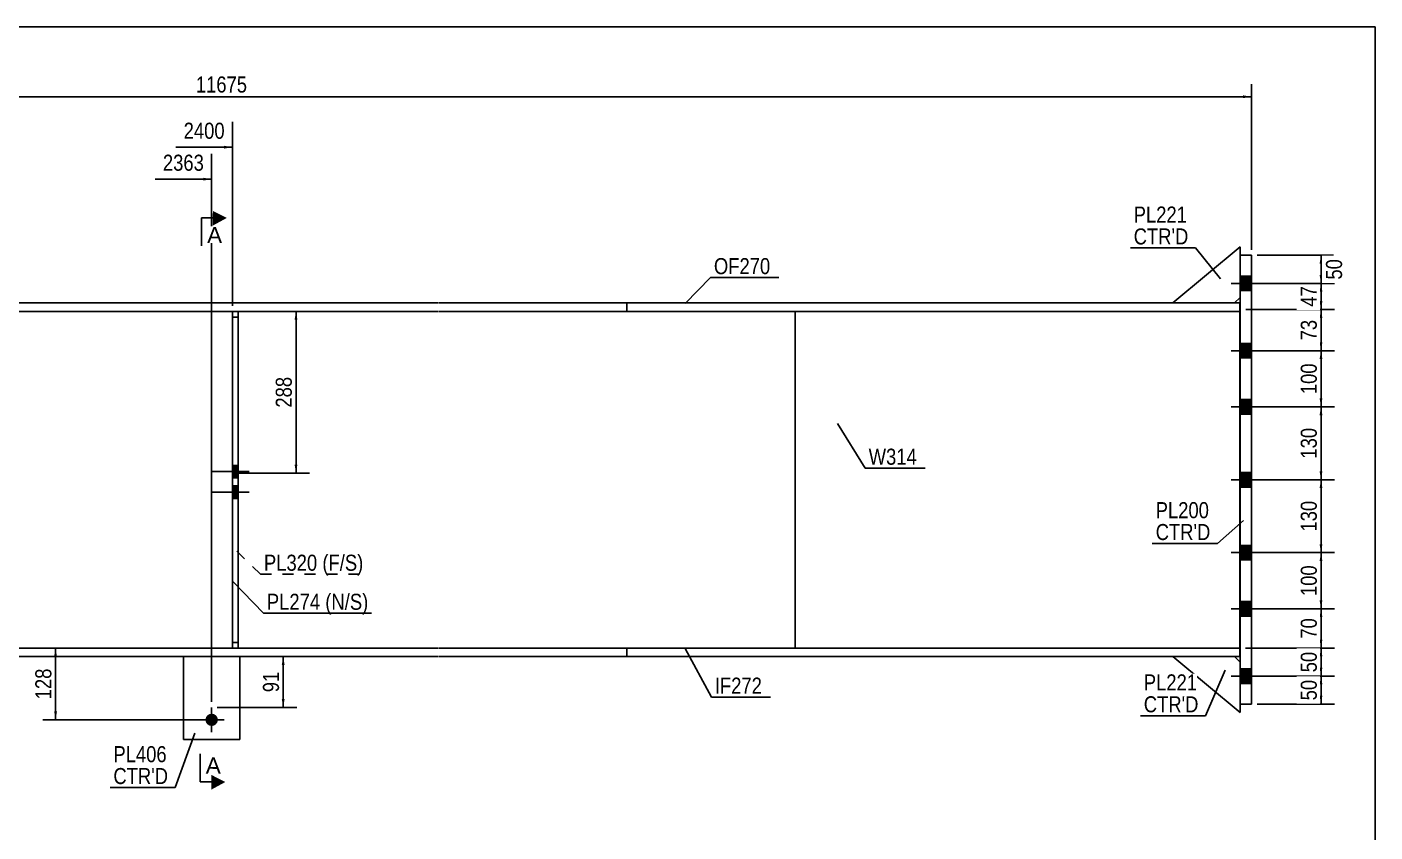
# Model space of a CAD drawing. Header units: millimetres. Extents: x -321 to 91, y -171 to 116.
# Drawn here: x -149.1 to 91.1, y -27.8 to 115.7 of the extents above; entities that cross this region are included whole.
import ezdxf

# ---------------------------------------------------------------- set-up
doc = ezdxf.new("R2010")
doc.units = ezdxf.units.MM
doc.linetypes.add('DXK_LINE_DOT1', pattern=[1.8814, 0.9407, -0.9407])
doc.linetypes.add('DXK_LINE_DOT2', pattern=[3.9198, 1.9599, -1.9599])
doc.styles.add('Arial', font='ARIAL.TTF', dxfattribs={"height": 0.2})
doc.styles.add('Arial Narrow', font='ARIALN.TTF', dxfattribs={"height": 0.2})

# ---------------------------------------------------------------- blocks, each defined once
blk = doc.blocks.new('Unknown-623360901-1210')
at = {"color": 5, "linetype": 'Continuous'}
for p, q in [((91.13, 115.7), (-318.87, 115.7)), ((91.13, -171.3), (91.13, 115.7))]:
    blk.add_line(p, q, dxfattribs=at)
blk = doc.blocks.new('Part-623360901-1310 - 1231')
at = {"color": 2, "linetype": 'Continuous'}
for p, q in [((-42.2, 3.5), (-42.2, 5)), ((-42.2, 5), (21.4, 5)), ((21.5, 5), (67.02, 5)), ((67.02, 5), (67.02, 3.5)), ((21.4, 3.5), (-42.2, 3.5)), ((67.02, 3.5), (21.5, 3.5))]:
    blk.add_line(p, q, dxfattribs=at)
blk = doc.blocks.new('Part-623360901-1332 - 1231')
at = {"color": 2, "linetype": 'Continuous'}
for p, q in [((-75.9, 5), (-247.3, 5)), ((-42.2, 5), (-75.8, 5)), ((-42.2, 3.5), (-42.2, 5)), ((-75.9, 3.5), (-247.3, 3.5)), ((-42.2, 3.5), (-75.8, 3.5))]:
    blk.add_line(p, q, dxfattribs=at)
blk = doc.blocks.new('Part-623360901-1551 - 1231')
at = {"color": 7, "linetype": 'DXK_LINE_DOT1'}
for p, q in [((-168.7, 65), (-75.9, 65)), ((-75.8, 65), (-12.2, 65)), ((-168.7, 5), (-75.9, 5)), ((-75.8, 5), (-12.2, 5))]:
    blk.add_line(p, q, dxfattribs=at)
at = {"color": 2, "linetype": 'Continuous'}
blk.add_line((-12.2, 65), (-12.2, 5), dxfattribs=at)
blk = doc.blocks.new('Part-623360901-1354 - 1231')
at = {"color": 2, "linetype": 'Continuous'}
for p, q in [((-12.2, 65), (-12.2, 5)), ((67.02, 65), (67.02, 5))]:
    blk.add_line(p, q, dxfattribs=at)
at = {"color": 7, "linetype": 'DXK_LINE_DOT1'}
for p, q in [((-12.2, 65), (21.4, 65)), ((21.5, 65), (67.02, 65)), ((-12.2, 5), (21.4, 5)), ((21.5, 5), (67.02, 5))]:
    blk.add_line(p, q, dxfattribs=at)
blk = doc.blocks.new('Part-623360901-1376 - 1231')
at = {"color": 2, "linetype": 'Continuous'}
for p, q in [((-42.2, 66.5), (-42.2, 65)), ((21.4, 66.5), (-42.2, 66.5)), ((-42.2, 65), (21.4, 65)), ((67.02, 66.5), (21.5, 66.5)), ((21.5, 65), (67.02, 65)), ((67.02, 65), (67.02, 66.5))]:
    blk.add_line(p, q, dxfattribs=at)
blk = doc.blocks.new('Part-623360901-1398 - 1231')
at = {"color": 2, "linetype": 'Continuous'}
for p, q in [((-75.9, 66.5), (-247.3, 66.5)), ((-75.9, 65), (-247.3, 65)), ((-42.2, 66.5), (-75.8, 66.5)), ((-42.2, 65), (-75.8, 65)), ((-42.2, 65), (-42.2, 66.5))]:
    blk.add_line(p, q, dxfattribs=at)
blk = doc.blocks.new('Part-623360901-1693 - 1231')
at = {"color": 2, "linetype": 'Continuous'}
for p, q in [((67.1, 76.5), (55.1, 66.5)), ((67.1, 76.5), (67.1, 75)), ((66.1, 66.5), (67.1, 67.5))]:
    blk.add_line(p, q, dxfattribs=at)
at = {"color": 7, "linetype": 'DXK_LINE_DOT1'}
for p, q in [((67.1, 67.5), (67.1, 75)), ((55.1, 66.5), (66.1, 66.5))]:
    blk.add_line(p, q, dxfattribs=at)
blk = doc.blocks.new('Part-623360901-1703 - 1231')
at = {"color": 2, "linetype": 'Continuous'}
for p, q in [((-112.5, 65), (-112.5, 5)), ((-111.5, 65), (-111.5, 5))]:
    blk.add_line(p, q, dxfattribs=at)
blk = doc.blocks.new('Part-623360901-4434 - 1231')
at = {"color": 2, "linetype": 'Continuous'}
for p, q in [((-121.2, 3.5), (-121.2, -11.3)), ((-111.2, 3.5), (-111.2, -11.3)), ((-121.2, -11.3), (-111.2, -11.3))]:
    blk.add_line(p, q, dxfattribs=at)
at = {"color": 7, "linetype": 'DXK_LINE_DOT1'}
blk.add_line((-121.2, 3.5), (-111.2, 3.5), dxfattribs=at)
blk = doc.blocks.new('Bolt-623360901-1662 - 1231')
at = {"linetype": 'Continuous'}
for points in [[(67.1, 71.3), (67.1, 68.7), (69.1, 68.7), (69.1, 71.3)], [(67.1, 71.3), (67.1, 68.7), (69.1, 68.7), (69.1, 71.3)], [(67.1, 59.3), (67.1, 56.7), (69.1, 56.7), (69.1, 59.3)], [(67.1, 59.3), (67.1, 56.7), (69.1, 56.7), (69.1, 59.3)], [(67.1, 49.3), (67.1, 46.7), (69.1, 46.7), (69.1, 49.3)], [(67.1, 49.3), (67.1, 46.7), (69.1, 46.7), (69.1, 49.3)], [(67.1, 36.3), (67.1, 33.7), (69.1, 33.7), (69.1, 36.3)], [(67.1, 36.3), (67.1, 33.7), (69.1, 33.7), (69.1, 36.3)], [(67.1, 23.3), (67.1, 20.7), (69.1, 20.7), (69.1, 23.3)], [(67.1, 23.3), (67.1, 20.7), (69.1, 20.7), (69.1, 23.3)], [(67.1, 13.3), (67.1, 10.7), (69.1, 10.7), (69.1, 13.3)], [(67.1, 13.3), (67.1, 10.7), (69.1, 10.7), (69.1, 13.3)], [(67.1, 1.3), (67.1, -1.3), (69.1, -1.3), (69.1, 1.3)], [(67.1, 1.3), (67.1, -1.3), (69.1, -1.3), (69.1, 1.3)]]:
    blk.add_hatch(color=3, dxfattribs=at).paths.add_polyline_path(points)
at = {"color": 3, "linetype": 'Continuous'}
for p, q in [((65.51, 70), (76.1, 70)), ((65.51, 70), (76.1, 70)), ((67.1, 71.3), (69.1, 71.3)), ((67.1, 71.3), (69.1, 71.3)), ((67.1, 68.7), (69.1, 68.7)), ((67.1, 68.7), (69.1, 68.7)), ((65.51, 58), (76.1, 58)), ((65.51, 58), (76.1, 58)), ((67.1, 59.3), (69.1, 59.3)), ((67.1, 59.3), (69.1, 59.3)), ((67.1, 56.7), (69.1, 56.7)), ((67.1, 56.7), (69.1, 56.7)), ((67.1, 49.3), (69.1, 49.3)), ((67.1, 49.3), (69.1, 49.3)), ((65.51, 48), (76.1, 48)), ((65.51, 48), (76.1, 48)), ((67.1, 46.7), (69.1, 46.7)), ((67.1, 46.7), (69.1, 46.7)), ((67.1, 36.3), (69.1, 36.3)), ((67.1, 36.3), (69.1, 36.3)), ((65.51, 35), (76.1, 35)), ((65.51, 35), (76.1, 35)), ((67.1, 33.7), (69.1, 33.7)), ((67.1, 33.7), (69.1, 33.7)), ((65.51, 22), (76.1, 22)), ((65.51, 22), (76.1, 22)), ((67.1, 23.3), (69.1, 23.3)), ((67.1, 23.3), (69.1, 23.3)), ((67.1, 20.7), (69.1, 20.7)), ((67.1, 20.7), (69.1, 20.7)), ((67.1, 13.3), (69.1, 13.3)), ((67.1, 13.3), (69.1, 13.3)), ((65.51, 12), (76.1, 12)), ((65.51, 12), (76.1, 12)), ((67.1, 10.7), (69.1, 10.7)), ((67.1, 10.7), (69.1, 10.7)), ((65.51, 0), (76.1, 0)), ((65.51, 0), (76.1, 0)), ((67.1, 1.3), (69.1, 1.3)), ((67.1, 1.3), (69.1, 1.3)), ((67.1, -1.3), (69.1, -1.3)), ((67.1, -1.3), (69.1, -1.3))]:
    blk.add_line(p, q, dxfattribs=at)
blk = doc.blocks.new('Part-623360901-1602 - 1231')
at = {"color": 7, "linetype": 'DXK_LINE_DOT1'}
for p, q in [((-112.5, 5), (-112.5, 65)), ((-111.5, 65), (-111.5, 5)), ((-111.5, 64), (-112.5, 64)), ((-112.5, 6), (-111.5, 6))]:
    blk.add_line(p, q, dxfattribs=at)
blk = doc.blocks.new('Part-623360901-1660 - 1231')
at = {"color": 2, "linetype": 'Continuous'}
for p, q in [((67.1, -5), (67.1, 75)), ((67.1, 75), (69.1, 75)), ((69.1, 75), (69.1, -5)), ((69.1, -5), (67.1, -5))]:
    blk.add_line(p, q, dxfattribs=at)
blk = doc.blocks.new('Part-623360901-1698 - 1231')
at = {"color": 2, "linetype": 'Continuous'}
for p, q in [((67.1, -6.5), (55.1, 3.5)), ((67.1, 2.5), (66.1, 3.5)), ((67.1, -6.5), (67.1, -5))]:
    blk.add_line(p, q, dxfattribs=at)
at = {"color": 7, "linetype": 'DXK_LINE_DOT1'}
for p, q in [((66.1, 3.5), (55.1, 3.5)), ((67.1, -5), (67.1, 2.5))]:
    blk.add_line(p, q, dxfattribs=at)
blk = doc.blocks.new('Bolt-623360901-4435 - 1231')
at = {"linetype": 'Continuous'}
for points in [[(-112.5, 37.56), (-112.5, 35.36), (-111.5, 35.36), (-111.5, 37.56)], [(-112.5, 33.88), (-112.5, 31.68), (-111.5, 31.68), (-111.5, 33.88)]]:
    blk.add_hatch(color=3, dxfattribs=at).paths.add_polyline_path(points)
at = {"color": 3, "linetype": 'Continuous'}
for p, q in [((-109.5, 36.46), (-116.3, 36.46)), ((-111.5, 37.56), (-112.5, 37.56)), ((-111.5, 35.36), (-112.5, 35.36)), ((-111.5, 33.88), (-112.5, 33.88)), ((-109.5, 32.78), (-116.3, 32.78)), ((-111.5, 31.68), (-112.5, 31.68))]:
    blk.add_line(p, q, dxfattribs=at)
blk = doc.blocks.new('Bolt-623360901-4436 - 1231')
at = {"linetype": 'Continuous'}
blk.add_hatch(color=3, dxfattribs=at).paths.add_polyline_path([(-116.2, -8.9, -1), (-116.2, -6.7, -1)])
at = {"color": 3, "linetype": 'Continuous'}
for p, q in [((-116.2, -10), (-116.2, -5.6)), ((-114, -7.8), (-118.4, -7.8))]:
    blk.add_line(p, q, dxfattribs=at)
blk = doc.blocks.new('StraightDimension-623360901-2776 - 1231')
at = {"linetype": 'Continuous'}
for points in [[(81.25, 56.49), (81.5, 57.99), (81.75, 56.49)], [(81.75, 49.5), (81.5, 48), (81.25, 49.5)]]:
    blk.add_hatch(color=7, dxfattribs=at).paths.add_polyline_path(points)
at = {"color": 7, "linetype": 'Continuous'}
for p, q in [((68.1, 57.99), (83.9, 57.99)), ((81.5, 48), (81.5, 57.99)), ((68.1, 48), (83.9, 48))]:
    blk.add_line(p, q, dxfattribs=at)
at = {"color": 0}
blk.add_wipeout([(81.35, 56.34), (77.15, 56.34), (77.15, 49.65), (81.35, 49.65)], dxfattribs=at)
at = {"color": 3, "style": 'Arial Narrow'}
blk.add_text('100', height=2.863, rotation=90.0002, dxfattribs=at).set_placement((80.75, 50.25))
blk = doc.blocks.new('StraightDimension-623360901-2775 - 1231')
at = {"linetype": 'Continuous'}
for points in [[(81.25, 63.83), (81.5, 65.33), (81.75, 63.83)], [(81.75, 59.49), (81.5, 57.99), (81.25, 59.49)]]:
    blk.add_hatch(color=7, dxfattribs=at).paths.add_polyline_path(points)
at = {"color": 7, "linetype": 'Continuous'}
for p, q in [((68.1, 65.33), (83.9, 65.33)), ((81.5, 57.99), (81.5, 65.33)), ((68.1, 57.99), (83.9, 57.99))]:
    blk.add_line(p, q, dxfattribs=at)
at = {"color": 0}
blk.add_wipeout([(81.35, 64.09), (77.15, 64.09), (77.15, 59.23), (81.35, 59.23)], dxfattribs=at)
at = {"color": 3, "style": 'Arial Narrow'}
blk.add_text('73', height=2.863, rotation=90.0002, dxfattribs=at).set_placement((80.75, 59.83))
blk = doc.blocks.new('StraightDimension-623360901-4627 - 1231')
at = {"linetype": 'Continuous'}
for points in [[(-144.27, 3.5), (-144.02, 5), (-143.77, 3.5)], [(-143.77, -6.3), (-144.02, -7.8), (-144.27, -6.3)]]:
    blk.add_hatch(color=7, dxfattribs=at).paths.add_polyline_path(points)
at = {"color": 7, "linetype": 'Continuous'}
for p, q in [((-167.7, 5), (-141.62, 5)), ((-144.02, -7.8), (-144.02, 5)), ((-117.2, -7.8), (-146.27, -7.8))]:
    blk.add_line(p, q, dxfattribs=at)
at = {"color": 0}
blk.add_wipeout([(-144.17, 1.94), (-148.37, 1.94), (-148.37, -4.74), (-144.17, -4.74)], dxfattribs=at)
at = {"color": 3, "style": 'Arial Narrow'}
blk.add_text('128', height=2.863, rotation=90.0002, dxfattribs=at).set_placement((-144.77, -4.14))
blk = doc.blocks.new('StraightDimension-623360901-2774 - 1231')
at = {"linetype": 'Continuous'}
for points in [[(81.25, 68.5), (81.5, 70), (81.75, 68.5)], [(81.75, 66.83), (81.5, 65.33), (81.25, 66.83)]]:
    blk.add_hatch(color=7, dxfattribs=at).paths.add_polyline_path(points)
at = {"color": 7, "linetype": 'Continuous'}
for p, q in [((68.1, 70), (83.9, 70)), ((81.5, 65.33), (81.5, 70)), ((68.1, 65.33), (83.9, 65.33))]:
    blk.add_line(p, q, dxfattribs=at)
at = {"color": 0}
blk.add_wipeout([(81.35, 70.09), (77.15, 70.09), (77.15, 65.24), (81.35, 65.24)], dxfattribs=at)
at = {"color": 3, "style": 'Arial Narrow'}
blk.add_text('47', height=2.863, rotation=90.0002, dxfattribs=at).set_placement((80.75, 65.84))
blk = doc.blocks.new('StraightDimension-623360901-2773 - 1231')
at = {"linetype": 'Continuous'}
for points in [[(81.25, 73.5), (81.5, 75), (81.75, 73.5)], [(81.75, 71.5), (81.5, 70), (81.25, 71.5)]]:
    blk.add_hatch(color=7, dxfattribs=at).paths.add_polyline_path(points)
at = {"color": 7, "linetype": 'Continuous'}
for p, q in [((70.1, 75), (83.75, 75)), ((81.5, 70), (81.5, 75)), ((68.1, 70), (83.75, 70))]:
    blk.add_line(p, q, dxfattribs=at)
at = {"color": 0}
blk.add_wipeout([(85.85, 74.93), (81.65, 74.93), (81.65, 70.07), (85.85, 70.07)], dxfattribs=at)
at = {"color": 3, "style": 'Arial Narrow'}
blk.add_text('50', height=2.863, rotation=90.0002, dxfattribs=at).set_placement((85.25, 70.67))
blk = doc.blocks.new('StraightDimension-623360901-2777 - 1231')
at = {"linetype": 'Continuous'}
for points in [[(81.25, 46.5), (81.5, 48), (81.75, 46.5)], [(81.75, 36.5), (81.5, 35), (81.25, 36.5)]]:
    blk.add_hatch(color=7, dxfattribs=at).paths.add_polyline_path(points)
at = {"color": 7, "linetype": 'Continuous'}
for p, q in [((68.1, 48), (83.9, 48)), ((81.5, 35), (81.5, 48)), ((68.1, 35), (83.9, 35))]:
    blk.add_line(p, q, dxfattribs=at)
at = {"color": 0}
blk.add_wipeout([(81.35, 44.84), (77.15, 44.84), (77.15, 38.16), (81.35, 38.16)], dxfattribs=at)
at = {"color": 3, "style": 'Arial Narrow'}
blk.add_text('130', height=2.863, rotation=90.0002, dxfattribs=at).set_placement((80.75, 38.76))
blk = doc.blocks.new('StraightDimension-623360901-2778 - 1231')
at = {"linetype": 'Continuous'}
for points in [[(81.25, 33.5), (81.5, 35), (81.75, 33.5)], [(81.75, 23.5), (81.5, 22), (81.25, 23.5)]]:
    blk.add_hatch(color=7, dxfattribs=at).paths.add_polyline_path(points)
at = {"color": 7, "linetype": 'Continuous'}
for p, q in [((68.1, 35), (83.9, 35)), ((81.5, 22), (81.5, 35)), ((68.1, 22), (83.9, 22))]:
    blk.add_line(p, q, dxfattribs=at)
at = {"color": 0}
blk.add_wipeout([(81.35, 31.84), (77.15, 31.84), (77.15, 25.16), (81.35, 25.16)], dxfattribs=at)
at = {"color": 3, "style": 'Arial Narrow'}
blk.add_text('130', height=2.863, rotation=90.0002, dxfattribs=at).set_placement((80.75, 25.76))
blk = doc.blocks.new('StraightDimension-623360901-2779 - 1231')
at = {"linetype": 'Continuous'}
for points in [[(81.25, 20.5), (81.5, 22), (81.75, 20.5)], [(81.75, 13.51), (81.5, 12.01), (81.25, 13.51)]]:
    blk.add_hatch(color=7, dxfattribs=at).paths.add_polyline_path(points)
at = {"color": 7, "linetype": 'Continuous'}
for p, q in [((68.1, 22), (83.9, 22)), ((81.5, 12.01), (81.5, 22)), ((68.1, 12.01), (83.9, 12.01))]:
    blk.add_line(p, q, dxfattribs=at)
at = {"color": 0}
blk.add_wipeout([(81.35, 20.35), (77.15, 20.35), (77.15, 13.66), (81.35, 13.66)], dxfattribs=at)
at = {"color": 3, "style": 'Arial Narrow'}
blk.add_text('100', height=2.863, rotation=90.0002, dxfattribs=at).set_placement((80.75, 14.26))
blk = doc.blocks.new('StraightDimension-623360901-2780 - 1231')
at = {"linetype": 'Continuous'}
for points in [[(81.25, 10.51), (81.5, 12.01), (81.75, 10.51)], [(81.75, 6.5), (81.5, 5), (81.25, 6.5)]]:
    blk.add_hatch(color=7, dxfattribs=at).paths.add_polyline_path(points)
at = {"color": 7, "linetype": 'Continuous'}
for p, q in [((68.1, 12.01), (83.9, 12.01)), ((81.5, 5), (81.5, 12.01)), ((68.02, 5), (83.9, 5))]:
    blk.add_line(p, q, dxfattribs=at)
at = {"color": 0}
blk.add_wipeout([(81.35, 10.93), (77.15, 10.93), (77.15, 6.07), (81.35, 6.07)], dxfattribs=at)
at = {"color": 3, "style": 'Arial Narrow'}
blk.add_text('70', height=2.863, rotation=90.0002, dxfattribs=at).set_placement((80.75, 6.67))
blk = doc.blocks.new('StraightDimension-623360901-2781 - 1231')
at = {"linetype": 'Continuous'}
for points in [[(81.25, 3.5), (81.5, 5), (81.75, 3.5)], [(81.75, 1.5), (81.5, 0), (81.25, 1.5)]]:
    blk.add_hatch(color=7, dxfattribs=at).paths.add_polyline_path(points)
at = {"color": 7, "linetype": 'Continuous'}
for p, q in [((68.02, 5), (83.9, 5)), ((81.5, 0), (81.5, 5)), ((68.1, 0), (83.9, 0))]:
    blk.add_line(p, q, dxfattribs=at)
at = {"color": 0}
blk.add_wipeout([(81.35, 4.93), (77.15, 4.93), (77.15, 0.07), (81.35, 0.07)], dxfattribs=at)
at = {"color": 3, "style": 'Arial Narrow'}
blk.add_text('50', height=2.863, rotation=90.0002, dxfattribs=at).set_placement((80.75, 0.67))
blk = doc.blocks.new('StraightDimension-623360901-2782 - 1231')
at = {"linetype": 'Continuous'}
for points in [[(81.25, -1.5), (81.5, 0), (81.75, -1.5)], [(81.75, -3.5), (81.5, -5), (81.25, -3.5)]]:
    blk.add_hatch(color=7, dxfattribs=at).paths.add_polyline_path(points)
at = {"color": 7, "linetype": 'Continuous'}
for p, q in [((68.1, 0), (83.9, 0)), ((81.5, -5), (81.5, 0)), ((70.1, -5), (83.9, -5))]:
    blk.add_line(p, q, dxfattribs=at)
at = {"color": 0}
blk.add_wipeout([(81.35, -0.07), (77.15, -0.07), (77.15, -4.93), (81.35, -4.93)], dxfattribs=at)
at = {"color": 3, "style": 'Arial Narrow'}
blk.add_text('50', height=2.863, rotation=90.0002, dxfattribs=at).set_placement((80.75, -4.33))
blk = doc.blocks.new('StraightDimension-623360901-4085 - 1231')
at = {"linetype": 'Continuous'}
for points in [[(-101.42, 63.5), (-101.17, 65), (-100.92, 63.5)], [(-100.92, 37.68), (-101.17, 36.18), (-101.42, 37.68)]]:
    blk.add_hatch(color=7, dxfattribs=at).paths.add_polyline_path(points)
at = {"color": 7, "linetype": 'Continuous'}
for p, q in [((-102.1, 65), (-98.77, 65)), ((-101.17, 36.18), (-101.17, 65)), ((-111.5, 36.18), (-98.77, 36.18))]:
    blk.add_line(p, q, dxfattribs=at)
at = {"color": 0}
blk.add_wipeout([(-101.32, 53.93), (-105.52, 53.93), (-105.52, 47.25), (-101.32, 47.25)], dxfattribs=at)
at = {"color": 3, "style": 'Arial Narrow'}
blk.add_text('288', height=2.863, rotation=90.0002, dxfattribs=at).set_placement((-101.92, 47.85))
blk = doc.blocks.new('StraightDimension-623360901-4120 - 1231')
at = {"linetype": 'Continuous'}
blk.add_hatch(color=7, dxfattribs=at).paths.add_polyline_path([(67.6, 103.51), (69.1, 103.26), (67.6, 103.01)])
at = {"color": 7, "linetype": 'Continuous'}
for p, q in [((69.1, 76), (69.1, 105.51)), ((-298, 103.26), (69.1, 103.26))]:
    blk.add_line(p, q, dxfattribs=at)
at = {"color": 0}
blk.add_wipeout([(-109.28, 103.41), (-109.28, 107.61), (-119.62, 107.61), (-119.62, 103.41)], dxfattribs=at)
at = {"color": 3, "style": 'Arial Narrow'}
blk.add_text('11675', height=2.863, dxfattribs=at).set_placement((-119.02, 104.01))
blk = doc.blocks.new('StraightDimension-623360901-4297 - 1231')
at = {"linetype": 'Continuous'}
for points in [[(-103.7, 2), (-103.45, 3.5), (-103.2, 2)], [(-103.2, -4.1), (-103.45, -5.6), (-103.7, -4.1)]]:
    blk.add_hatch(color=7, dxfattribs=at).paths.add_polyline_path(points)
at = {"color": 7, "linetype": 'Continuous'}
for p, q in [((-106.42, 3.5), (-101.05, 3.5)), ((-103.45, -5.6), (-103.45, 3.5)), ((-115.2, -5.6), (-101.05, -5.6))]:
    blk.add_line(p, q, dxfattribs=at)
at = {"color": 0}
blk.add_wipeout([(-103.6, 1.38), (-107.8, 1.38), (-107.8, -3.48), (-103.6, -3.48)], dxfattribs=at)
at = {"color": 3, "style": 'Arial Narrow'}
blk.add_text('91', height=2.863, rotation=90.0002, dxfattribs=at).set_placement((-104.2, -2.88))
blk = doc.blocks.new('StraightDimension-623360901-4345 - 1231')
at = {"linetype": 'Continuous'}
blk.add_hatch(color=7, dxfattribs=at).paths.add_polyline_path([(-114, 94.52), (-112.5, 94.27), (-114, 94.02)])
at = {"color": 7, "linetype": 'Continuous'}
for p, q in [((-112.5, 66), (-112.5, 98.77)), ((-122.56, 94.27), (-112.5, 94.27))]:
    blk.add_line(p, q, dxfattribs=at)
at = {"color": 0}
blk.add_wipeout([(-113.28, 95.17), (-113.28, 99.37), (-121.79, 99.37), (-121.79, 95.17)], dxfattribs=at)
at = {"color": 3, "style": 'Arial Narrow'}
blk.add_text('2400', height=2.863, dxfattribs=at).set_placement((-121.19, 95.77))
blk = doc.blocks.new('StraightDimension-623360901-4346 - 1231')
at = {"linetype": 'Continuous'}
blk.add_hatch(color=7, dxfattribs=at).paths.add_polyline_path([(-117.7, 88.82), (-116.2, 88.57), (-117.7, 88.32)])
at = {"color": 7, "linetype": 'Continuous'}
for p, q in [((-116.2, -4.6), (-116.2, 93.07)), ((-126.26, 88.57), (-116.2, 88.57))]:
    blk.add_line(p, q, dxfattribs=at)
at = {"color": 0}
blk.add_wipeout([(-116.97, 89.47), (-116.97, 93.67), (-125.49, 93.67), (-125.49, 89.47)], dxfattribs=at)
at = {"color": 3, "style": 'Arial Narrow'}
blk.add_text('2363', height=2.863, dxfattribs=at).set_placement((-124.89, 90.07))
blk = doc.blocks.new('SectionMark-623360901-5231 - 1231')
at = {"color": 7, "linetype": 'Continuous'}
for p, q in [((-118, 81.67), (-116, 81.67)), ((-118.26, -18.86), (-116.26, -18.87))]:
    blk.add_line(p, q, dxfattribs=at)
at = {"color": 0, "linetype": 'Continuous'}
for points in [[(-114.34, 77.16), (-114.33, 80.16), (-117, 80.17), (-117.01, 77.17)], [(-114.59, -17.37), (-114.58, -14.37), (-117.25, -14.37), (-117.25, -17.37)]]:
    blk.add_wipeout(points, dxfattribs=at)
at = {"linetype": 'Continuous'}
for points in [[(-115.99, 82.92), (-113.5, 81.66), (-116, 80.29)], [(-116.25, -17.62), (-113.76, -18.88), (-116.26, -20.24)]]:
    blk.add_hatch(color=7, dxfattribs=at).paths.add_polyline_path(points)
at = {"color": 7, "linetype": 'Continuous'}
for p, q in [((-118, 81.67), (-118.01, 76.67)), ((-118.26, -18.86), (-118.24, -13.86))]:
    blk.add_line(p, q, dxfattribs=at)
at = {"color": 136, "linetype": 'Continuous', "style": 'Arial'}
for p in [(-117.01, 77.17), (-117.25, -17.37)]:
    blk.add_text('A', height=2.87, rotation=-0.149, dxfattribs=at).set_placement(p)
blk = doc.blocks.new('Mark-623360901-1689 - 1231')
at = {"color": 7, "linetype": 'Continuous'}
blk.add_line((63.58, 70.79), (59.13, 76.33), dxfattribs=at)
at = {"color": 0}
blk.add_wipeout([(57.63, 80.83), (57.63, 83.83), (48.12, 83.83), (48.12, 80.83)], dxfattribs=at)
blk.add_wipeout([(57.63, 80.83), (57.63, 83.83), (48.12, 83.83), (48.12, 80.83)], dxfattribs=at)
blk.add_wipeout([(57.88, 76.93), (57.88, 79.93), (48.12, 79.93), (48.12, 76.93)], dxfattribs=at)
blk.add_wipeout([(57.88, 76.93), (57.88, 79.93), (48.12, 79.93), (48.12, 76.93)], dxfattribs=at)
at = {"color": 7, "linetype": 'Continuous'}
blk.add_line((47.52, 76.33), (59.13, 76.33), dxfattribs=at)
at = {"color": 3, "style": 'Arial Narrow'}
blk.add_text('PL221', height=2.863, dxfattribs=at).set_placement((48.12, 80.83))
at = {"color": 1, "style": 'Arial Narrow'}
blk.add_text("CTR'D", height=2.863, dxfattribs=at).set_placement((48.12, 76.93))
blk = doc.blocks.new('Mark-623360901-4442 - 1231')
at = {"color": 7, "linetype": 'Continuous'}
blk.add_line((-119.17, -10.16), (-122.71, -19.85), dxfattribs=at)
at = {"color": 0}
blk.add_wipeout([(-124.21, -15.35), (-124.21, -12.35), (-133.71, -12.35), (-133.71, -15.35)], dxfattribs=at)
blk.add_wipeout([(-124.21, -15.35), (-124.21, -12.35), (-133.71, -12.35), (-133.71, -15.35)], dxfattribs=at)
blk.add_wipeout([(-123.95, -19.25), (-123.95, -16.25), (-133.71, -16.25), (-133.71, -19.25)], dxfattribs=at)
blk.add_wipeout([(-123.95, -19.25), (-123.95, -16.25), (-133.71, -16.25), (-133.71, -19.25)], dxfattribs=at)
at = {"color": 7, "linetype": 'Continuous'}
blk.add_line((-134.31, -19.85), (-122.71, -19.85), dxfattribs=at)
at = {"color": 3, "style": 'Arial Narrow'}
blk.add_text('PL406', height=2.863, dxfattribs=at).set_placement((-133.71, -15.35))
at = {"color": 1, "style": 'Arial Narrow'}
blk.add_text("CTR'D", height=2.863, dxfattribs=at).set_placement((-133.71, -19.25))
blk = doc.blocks.new('Mark-623360901-1306 - 1231')
at = {"color": 0}
blk.add_wipeout([(-18.13, -3.14), (-18.13, -0.14), (-26.53, -0.14), (-26.53, -3.14)], dxfattribs=at)
blk.add_wipeout([(-18.13, -3.14), (-18.13, -0.14), (-26.53, -0.14), (-26.53, -3.14)], dxfattribs=at)
at = {"color": 7, "linetype": 'Continuous'}
for p, q in [((-31.79, 4.93), (-27.13, -3.74)), ((-27.13, -3.74), (-16.63, -3.74))]:
    blk.add_line(p, q, dxfattribs=at)
at = {"color": 3, "style": 'Arial Narrow'}
blk.add_text('IF272', height=2.863, dxfattribs=at).set_placement((-26.53, -3.14))
blk = doc.blocks.new('Mark-623360901-1350 - 1231')
at = {"color": 0}
blk.add_wipeout([(9.48, 37.67), (9.48, 40.67), (0.89, 40.67), (0.89, 37.67)], dxfattribs=at)
blk.add_wipeout([(9.48, 37.67), (9.48, 40.67), (0.89, 40.67), (0.89, 37.67)], dxfattribs=at)
at = {"color": 7, "linetype": 'Continuous'}
for p, q in [((-4.65, 45), (0.29, 37.07)), ((0.29, 37.07), (10.98, 37.07))]:
    blk.add_line(p, q, dxfattribs=at)
at = {"color": 3, "style": 'Arial Narrow'}
blk.add_text('W314', height=2.863, dxfattribs=at).set_placement((0.89, 37.67))
blk = doc.blocks.new('Mark-623360901-1372 - 1231')
at = {"color": 0}
blk.add_wipeout([(-16.64, 71.64), (-16.64, 74.64), (-26.69, 74.64), (-26.69, 71.64)], dxfattribs=at)
blk.add_wipeout([(-16.64, 71.64), (-16.64, 74.64), (-26.69, 74.64), (-26.69, 71.64)], dxfattribs=at)
at = {"color": 7, "linetype": 'Continuous'}
for p, q in [((-31.79, 66.43), (-27.29, 71.04)), ((-27.29, 71.04), (-15.14, 71.04))]:
    blk.add_line(p, q, dxfattribs=at)
at = {"color": 3, "style": 'Arial Narrow'}
blk.add_text('OF270', height=2.863, dxfattribs=at).set_placement((-26.69, 71.64))
blk = doc.blocks.new('Mark-623360901-1694 - 1231')
at = {"color": 7, "linetype": 'Continuous'}
blk.add_line((64.42, 1.04), (60.93, -7.06), dxfattribs=at)
at = {"color": 0}
blk.add_wipeout([(59.43, -2.56), (59.43, 0.44), (49.92, 0.44), (49.92, -2.56)], dxfattribs=at)
blk.add_wipeout([(59.43, -2.56), (59.43, 0.44), (49.92, 0.44), (49.92, -2.56)], dxfattribs=at)
blk.add_wipeout([(59.68, -6.46), (59.68, -3.46), (49.92, -3.46), (49.92, -6.46)], dxfattribs=at)
blk.add_wipeout([(59.68, -6.46), (59.68, -3.46), (49.92, -3.46), (49.92, -6.46)], dxfattribs=at)
at = {"color": 7, "linetype": 'Continuous'}
blk.add_line((49.32, -7.06), (60.93, -7.06), dxfattribs=at)
at = {"color": 3, "style": 'Arial Narrow'}
blk.add_text('PL221', height=2.863, dxfattribs=at).set_placement((49.92, -2.56))
at = {"color": 1, "style": 'Arial Narrow'}
blk.add_text("CTR'D", height=2.863, dxfattribs=at).set_placement((49.92, -6.46))
blk = doc.blocks.new('Mark-623360901-1598 - 1231')
at = {"color": 0}
blk.add_wipeout([(-97.37, 18.77), (-97.37, 21.77), (-106.88, 21.77), (-106.88, 18.77)], dxfattribs=at)
blk.add_wipeout([(-97.37, 18.77), (-97.37, 21.77), (-106.88, 21.77), (-106.88, 18.77)], dxfattribs=at)
at = {"color": 7, "linetype": 'DXK_LINE_DOT2'}
blk.add_line((-111.73, 22.27), (-107.48, 18.17), dxfattribs=at)
at = {"color": 0}
blk.add_wipeout([(-89.18, 18.77), (-89.18, 21.77), (-96.47, 21.77), (-96.47, 18.77)], dxfattribs=at)
blk.add_wipeout([(-89.18, 18.77), (-89.18, 21.77), (-96.47, 21.77), (-96.47, 18.77)], dxfattribs=at)
at = {"color": 7, "linetype": 'DXK_LINE_DOT2'}
blk.add_line((-107.48, 18.17), (-88.58, 18.17), dxfattribs=at)
at = {"color": 3, "style": 'Arial Narrow'}
for s, p in [('PL320', (-106.88, 18.77)), ('(F/', (-96.47, 18.77)), ('S)', (-92.46, 18.77))]:
    blk.add_text(s, height=2.863, dxfattribs=at).set_placement(p)
blk = doc.blocks.new('Mark-623360901-1656 - 1231')
at = {"color": 7, "linetype": 'Continuous'}
blk.add_line((67.7, 27.71), (63.04, 23.64), dxfattribs=at)
at = {"color": 0}
blk.add_wipeout([(61.54, 28.14), (61.54, 31.14), (52.04, 31.14), (52.04, 28.14)], dxfattribs=at)
blk.add_wipeout([(61.54, 28.14), (61.54, 31.14), (52.04, 31.14), (52.04, 28.14)], dxfattribs=at)
blk.add_wipeout([(61.79, 24.24), (61.79, 27.24), (52.04, 27.24), (52.04, 24.24)], dxfattribs=at)
blk.add_wipeout([(61.79, 24.24), (61.79, 27.24), (52.04, 27.24), (52.04, 24.24)], dxfattribs=at)
at = {"color": 7, "linetype": 'Continuous'}
blk.add_line((51.44, 23.64), (63.04, 23.64), dxfattribs=at)
at = {"color": 3, "style": 'Arial Narrow'}
blk.add_text('PL200', height=2.863, dxfattribs=at).set_placement((52.04, 28.14))
at = {"color": 1, "style": 'Arial Narrow'}
blk.add_text("CTR'D", height=2.863, dxfattribs=at).set_placement((52.04, 24.24))
blk = doc.blocks.new('Mark-623360901-1699 - 1231')
at = {"color": 0}
blk.add_wipeout([(-96.85, 11.81), (-96.85, 14.81), (-106.36, 14.81), (-106.36, 11.81)], dxfattribs=at)
blk.add_wipeout([(-96.85, 11.81), (-96.85, 14.81), (-106.36, 14.81), (-106.36, 11.81)], dxfattribs=at)
at = {"color": 7, "linetype": 'Continuous'}
blk.add_line((-112.42, 16.83), (-106.96, 11.21), dxfattribs=at)
at = {"color": 0}
blk.add_wipeout([(-88.29, 11.81), (-88.29, 14.81), (-95.95, 14.81), (-95.95, 11.81)], dxfattribs=at)
blk.add_wipeout([(-88.29, 11.81), (-88.29, 14.81), (-95.95, 14.81), (-95.95, 11.81)], dxfattribs=at)
at = {"color": 7, "linetype": 'Continuous'}
blk.add_line((-106.96, 11.21), (-87.69, 11.21), dxfattribs=at)
at = {"color": 3, "style": 'Arial Narrow'}
for s, p in [('PL274', (-106.36, 11.81)), ('(N/', (-95.95, 11.81)), ('S)', (-91.57, 11.81))]:
    blk.add_text(s, height=2.863, dxfattribs=at).set_placement(p)

msp = doc.modelspace()

# ---------------------------------------------------------------- block references
for name in ['Unknown-623360901-1210', 'Part-623360901-1693 - 1231', 'Part-623360901-1660 - 1231', 'Bolt-623360901-1662 - 1231', 'Part-623360901-1398 - 1231', 'Part-623360901-1551 - 1231', 'Part-623360901-1703 - 1231', 'Part-623360901-1602 - 1231', 'Part-623360901-1376 - 1231', 'Part-623360901-1354 - 1231', 'Bolt-623360901-4435 - 1231', 'Part-623360901-1332 - 1231', 'Part-623360901-1310 - 1231', 'Part-623360901-4434 - 1231', 'Part-623360901-1698 - 1231', 'Bolt-623360901-4436 - 1231']:
    msp.add_blockref(name, (0, 0))

# ---------------------------------------------------------------- next in the draw order: block references
for name in ['Mark-623360901-1372 - 1231', 'StraightDimension-623360901-4085 - 1231', 'StraightDimension-623360901-2776 - 1231', 'Mark-623360901-1350 - 1231', 'Mark-623360901-1598 - 1231', 'StraightDimension-623360901-4627 - 1231', 'Mark-623360901-1306 - 1231', 'StraightDimension-623360901-4297 - 1231', 'Mark-623360901-1694 - 1231']:
    msp.add_blockref(name, (0, 0))

# ---------------------------------------------------------------- next in the draw order: block references
for name in ['StraightDimension-623360901-2775 - 1231', 'StraightDimension-623360901-2777 - 1231']:
    msp.add_blockref(name, (0, 0))

# ---------------------------------------------------------------- next in the draw order: block references
for name in ['StraightDimension-623360901-2774 - 1231', 'StraightDimension-623360901-2778 - 1231']:
    msp.add_blockref(name, (0, 0))

# ---------------------------------------------------------------- next in the draw order: block references
for name in ['StraightDimension-623360901-2773 - 1231', 'Mark-623360901-1656 - 1231', 'StraightDimension-623360901-2779 - 1231']:
    msp.add_blockref(name, (0, 0))

# ---------------------------------------------------------------- next in the draw order: block references
for name in ['StraightDimension-623360901-4120 - 1231', 'StraightDimension-623360901-2780 - 1231']:
    msp.add_blockref(name, (0, 0))

# ---------------------------------------------------------------- next in the draw order: block references
for name in ['StraightDimension-623360901-4345 - 1231', 'Mark-623360901-1689 - 1231', 'StraightDimension-623360901-2781 - 1231']:
    msp.add_blockref(name, (0, 0))

# ---------------------------------------------------------------- next in the draw order: block references
for name in ['StraightDimension-623360901-4346 - 1231', 'StraightDimension-623360901-2782 - 1231']:
    msp.add_blockref(name, (0, 0))

# ---------------------------------------------------------------- next in the draw order: block references
msp.add_blockref('SectionMark-623360901-5231 - 1231', (0, 0))

# ---------------------------------------------------------------- next in the draw order: block references
for name in ['Mark-623360901-1699 - 1231', 'Mark-623360901-4442 - 1231']:
    msp.add_blockref(name, (0, 0))

doc.saveas('drawing.dxf')
